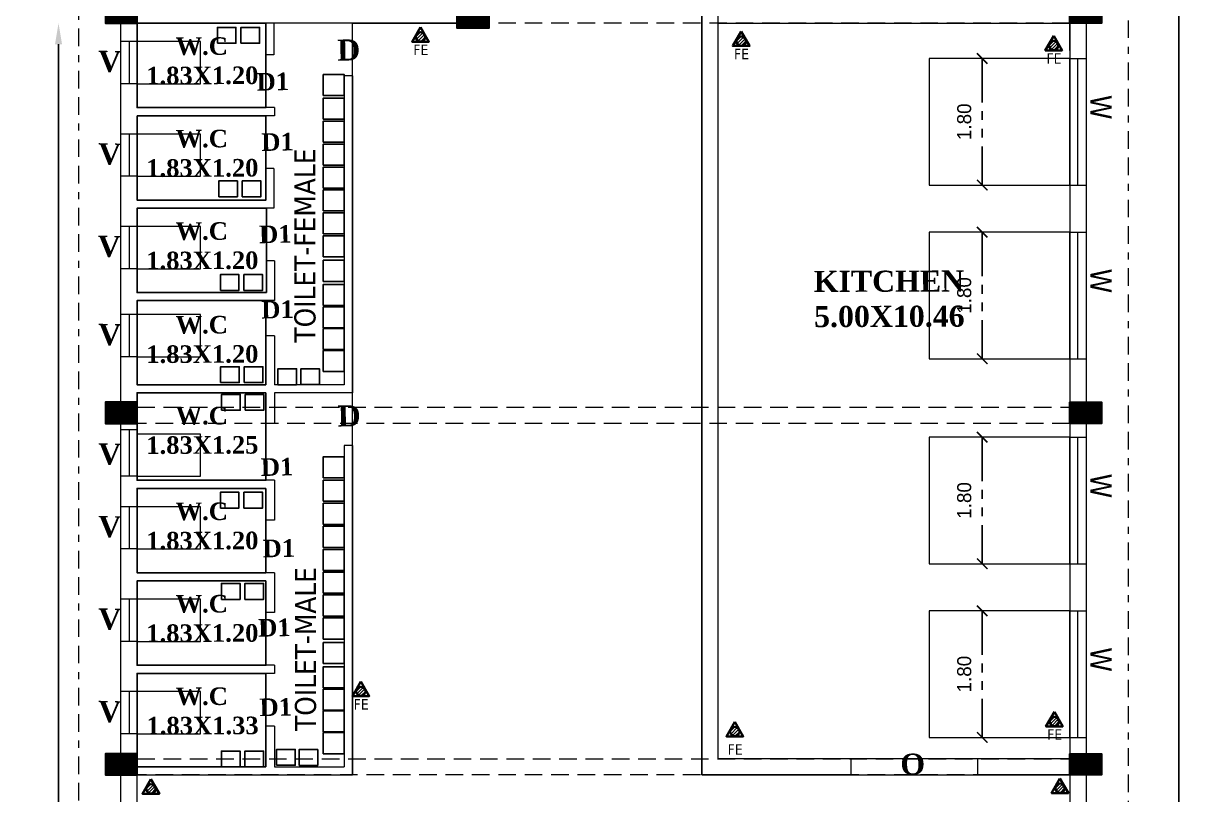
# Model space of a CAD drawing. Header units: metres. Extents: x -44 to 239, y -4 to 219.
# Drawn here: x 101.22 to 117.73, y 54.32 to 65.29 of the extents above; entities that cross this region are included whole.
import ezdxf

# ---------------------------------------------------------------- set-up
doc = ezdxf.new("R2010")
doc.units = ezdxf.units.M
doc.header["$MEASUREMENT"] = 0
for name, pattern in [('001- GROUND FLOOR PLAN$0$HIDDEN', [0.375, 0.25, -0.125]), ('BORDER2', [0.875, 0.25, -0.125, 0.25, -0.125, 0, -0.125]), ('HIDDEN2', [4.7625, 3.175, -1.5875]), ('PHANTOM2', [1.25, 0.625, -0.125, 0.125, -0.125, 0.125, -0.125])]:
    doc.linetypes.add(name, pattern=pattern)
for name, color, linetype in [('0 @ 1', 7, 'Continuous'), ('BLK_2_FLR_1_BLT_UP_AREA', 8, 'Continuous'), ('BLK_2_FLR_1_CARPET_AREA', 8, 'Continuous'), ('BLK_2_FLR_1_URINAL', 7, 'Continuous'), ('BLK_2_FLR_1_WASH', 55, 'Continuous'), ('BLK_2_FLR_1_WATER_CLOSET', 223, 'Continuous')]:
    doc.layers.add(name, color=color, linetype=linetype)
for name, color, linetype, lineweight in [('A-Column RCC', 6, 'Continuous', 30), ('A-Hatch Concrete-TC', 253, 'Continuous', 0), ('BLK_2_FLR_1_KITCHEN', 2, 'Continuous', 0), ('BLK_2_FLR_1_ROOM_1', 2, 'Continuous', 0), ('BLK_2_FLR_1_ROOM_1_LIGHT_VENTILATION_1', 232, 'Continuous', 0), ('FLOOR01', 7, 'Continuous', 30), ('TOILET_VENTILATION', 6, 'Continuous', 0)]:
    doc.layers.add(name, color=color, linetype=linetype, lineweight=lineweight)
doc.styles.add('CODE', font='tahoma.ttf')
doc.styles.add('MtXpl_Times_New_Roma', font='timesbd.ttf')
doc.styles.add('USA TEXT', font='GOTHIC.TTF')
doc.dimstyles.new('1-100-ED', dxfattribs={"dimtxt": 0.2, "dimasz": 0.15, "dimexe": 0.18, "dimexo": 0.0625, "dimgap": 0.15, "dimtad": 1, "dimzin": 0, "dimdsep": 46, "dimtxsty": 'USA TEXT', "dimblk": 'ARCHTICK', "dimcen": 0.1, "dimse1": 1, "dimse2": 1, "dimclrd": 256, "dimclrt": 256, "dimadec": 0, "dimazin": 0, "dimtfac": 1, "dimtofl": 0, "dimtmove": 0, "dimatfit": 3, "dimldrblk": 'ARCHTICK', "dimfxl": 0, "dimtolj": 1, "dimtzin": 0, "dimarcsym": 0})
doc.dimstyles.new('OUTER', dxfattribs={"dimscale": 0, "dimtxt": 0.35, "dimasz": 0.3, "dimexe": 0.18, "dimexo": 0.0625, "dimgap": 0.09, "dimtad": 1, "dimzin": 0, "dimdsep": 46, "dimtxsty": 'CODE', "dimcen": 0.09, "dimse1": 1, "dimse2": 1, "dimclrd": 256, "dimclrt": 1, "dimadec": 0, "dimazin": 0, "dimtfac": 1, "dimtofl": 0, "dimtmove": 2, "dimatfit": 3, "dimfxl": 0, "dimtolj": 1, "dimtzin": 0, "dimarcsym": 0})
pattern_1 = [(45, (36.75296, 48.901837), (-0.022097087, 0.022097087), [])]
pattern_2 = [(45, (41.205425, 39.226254), (-0.022097087, 0.022097087), [])]
pattern_3 = [(45, (36.662915, 39.082894), (-0.022097087, 0.022097087), [])]
pattern_4 = [(45, (41.196003, 48.838535), (-0.022097087, 0.022097087), [])]
pattern_5 = [(45, (32.194373, 48.961873), (-0.022097087, 0.022097087), [])]
pattern_6 = [(45, (31.345808, 39.655624), (-0.022097087, 0.022097087), [])]
pattern_7 = [(45, (28.36175, 38.2689), (-0.022097087, 0.022097087), [])]
pattern_8 = [(45, (41.285593, 38.278037), (-0.022097087, 0.022097087), [])]

# ---------------------------------------------------------------- blocks, each defined once
blk = doc.blocks.new('cq')
at = {"layer": 'A-Hatch Concrete-TC'}
h = blk.add_hatch(dxfattribs=at)
h.set_pattern_fill('ANSI31', scale=0.01, angle=90)
h.set_pattern_definition([(135, (0, 0), (-0.00088388347648, -0.00088388347648), [])])
h.paths.add_polyline_path([(8280.033, -864.633), (8280.033, -864.333), (8279.583, -864.333), (8279.583, -864.633)])
at = {"layer": 'A-Column RCC', "color": 7}
blk.add_lwpolyline([(8280.033, -864.633), (8280.033, -864.333), (8279.583, -864.333), (8279.583, -864.633)], close=True, dxfattribs=at)
blk = doc.blocks.new('*D1045')
at = {"lineweight": -2, "ltscale": 2}
blk.add_line((117.645, 69.481), (117.645, 19.264), dxfattribs=at)
at = {"ltscale": 2}
for points in [[(117.562, 69.481), (117.728, 69.481), (117.645, 69.981)], [(117.562, 19.264), (117.728, 19.264), (117.645, 18.764)]]:
    blk.add_solid(points, dxfattribs=at)
at = {"layer": 'Defpoints', "color": 0, "ltscale": 2}
for p in [(110.929, 69.981), (110.338, 18.764), (117.645, 18.764)]:
    blk.add_point(p, dxfattribs=at)
at = {"color": 1, "lineweight": 20, "ltscale": 2, "insert": (117.295, 44.373), "char_height": 0.5, "attachment_point": 5, "rotation": 90, "style": 'CODE'}
blk.add_mtext('\\A1;51.22', dxfattribs=at)
blk = doc.blocks.new('*D1052')
at = {"lineweight": -2}
blk.add_line((101.717, 34.444), (101.717, 64.991), dxfattribs=at)
for points in [[(101.667, 64.991), (101.767, 64.991), (101.717, 65.291)], [(101.667, 34.444), (101.767, 34.444), (101.717, 34.144)]]:
    blk.add_solid(points)
at = {"layer": 'Defpoints', "color": 0}
for p in [(101.717, 65.291), (102.827, 65.291), (102.835, 34.144)]:
    blk.add_point(p, dxfattribs=at)
at = {"color": 1, "lineweight": 20, "insert": (101.445, 49.718), "char_height": 0.35, "attachment_point": 5, "rotation": 90, "style": 'CODE'}
blk.add_mtext('\\A1;31.15', dxfattribs=at)
blk = doc.blocks.new('_ArchTick')
at = {"color": 0, "linetype": 'ByBlock', "const_width": 0.15}
blk.add_lwpolyline([(-0.5, -0.5), (0.5, 0.5)], dxfattribs=at)
blk = doc.blocks.new('*D680')
at = {"layer": 'BLK_2_FLR_1_ROOM_1_LIGHT_VENTILATION_1', "linetype": 'PHANTOM2', "lineweight": -2}
blk.add_line((114.849, 56.935), (114.849, 55.135), dxfattribs=at)
at = {"layer": 'Defpoints', "color": 0}
for p in [(114.096, 56.935), (114.096, 55.135), (114.849, 55.135)]:
    blk.add_point(p, dxfattribs=at)
at = {"layer": 'BLK_2_FLR_1_ROOM_1_LIGHT_VENTILATION_1', "lineweight": -2, "xscale": 0.15, "yscale": 0.15, "zscale": 0.15}
for p, rotation in [((114.849, 56.935), 90), ((114.849, 55.135), 270)]:
    blk.add_blockref('_ArchTick', p, dxfattribs=dict(at, rotation=rotation))
at = {"layer": 'BLK_2_FLR_1_ROOM_1_LIGHT_VENTILATION_1', "insert": (114.594, 56.035), "char_height": 0.2, "attachment_point": 5, "rotation": 90, "style": 'USA TEXT'}
blk.add_mtext('\\A1;1.80', dxfattribs=at)
blk = doc.blocks.new('*D681')
at = {"layer": 'BLK_2_FLR_1_ROOM_1_LIGHT_VENTILATION_1', "linetype": 'PHANTOM2', "lineweight": -2}
blk.add_line((114.849, 59.405), (114.849, 57.605), dxfattribs=at)
at = {"layer": 'Defpoints', "color": 0}
for p in [(114.096, 59.405), (114.096, 57.605), (114.849, 57.605)]:
    blk.add_point(p, dxfattribs=at)
at = {"layer": 'BLK_2_FLR_1_ROOM_1_LIGHT_VENTILATION_1', "lineweight": -2, "xscale": 0.15, "yscale": 0.15, "zscale": 0.15}
for p, rotation in [((114.849, 59.405), 90), ((114.849, 57.605), 270)]:
    blk.add_blockref('_ArchTick', p, dxfattribs=dict(at, rotation=rotation))
at = {"layer": 'BLK_2_FLR_1_ROOM_1_LIGHT_VENTILATION_1', "insert": (114.594, 58.505), "char_height": 0.2, "attachment_point": 5, "rotation": 90, "style": 'USA TEXT'}
blk.add_mtext('\\A1;1.80', dxfattribs=at)
blk = doc.blocks.new('*D682')
at = {"layer": 'BLK_2_FLR_1_ROOM_1_LIGHT_VENTILATION_1', "linetype": 'PHANTOM2', "lineweight": -2}
blk.add_line((114.849, 62.32), (114.849, 60.52), dxfattribs=at)
at = {"layer": 'Defpoints', "color": 0}
for p in [(114.096, 62.32), (114.096, 60.52), (114.849, 60.52)]:
    blk.add_point(p, dxfattribs=at)
at = {"layer": 'BLK_2_FLR_1_ROOM_1_LIGHT_VENTILATION_1', "lineweight": -2, "xscale": 0.15, "yscale": 0.15, "zscale": 0.15}
for p, rotation in [((114.849, 62.32), 90), ((114.849, 60.52), 270)]:
    blk.add_blockref('_ArchTick', p, dxfattribs=dict(at, rotation=rotation))
at = {"layer": 'BLK_2_FLR_1_ROOM_1_LIGHT_VENTILATION_1', "insert": (114.594, 61.42), "char_height": 0.2, "attachment_point": 5, "rotation": 90, "style": 'USA TEXT'}
blk.add_mtext('\\A1;1.80', dxfattribs=at)
blk = doc.blocks.new('*D683')
at = {"layer": 'BLK_2_FLR_1_ROOM_1_LIGHT_VENTILATION_1', "linetype": 'PHANTOM2', "lineweight": -2}
blk.add_line((114.849, 64.79), (114.849, 62.99), dxfattribs=at)
at = {"layer": 'Defpoints', "color": 0}
for p in [(114.096, 64.79), (114.096, 62.99), (114.849, 62.99)]:
    blk.add_point(p, dxfattribs=at)
at = {"layer": 'BLK_2_FLR_1_ROOM_1_LIGHT_VENTILATION_1', "lineweight": -2, "xscale": 0.15, "yscale": 0.15, "zscale": 0.15}
for p, rotation in [((114.849, 64.79), 90), ((114.849, 62.99), 270)]:
    blk.add_blockref('_ArchTick', p, dxfattribs=dict(at, rotation=rotation))
at = {"layer": 'BLK_2_FLR_1_ROOM_1_LIGHT_VENTILATION_1', "insert": (114.594, 63.89), "char_height": 0.2, "attachment_point": 5, "rotation": 90, "style": 'USA TEXT'}
blk.add_mtext('\\A1;1.80', dxfattribs=at)

msp = doc.modelspace()

# ---------------------------------------------------------------- hatches: boundary and pattern name
at = {"lineweight": 25}
h = msp.add_hatch(dxfattribs=at)
h.set_pattern_fill('ANSI31', color=256, scale=0.25)
h.set_pattern_definition(pattern_5)
h.paths.add_polyline_path([(106.79769, 65.09713, 1), (106.92883, 65.09713, 1)])
h = msp.add_hatch(dxfattribs=at)
h.set_pattern_fill('ANSI31', color=256, scale=0.25)
h.set_pattern_definition(pattern_5)
h.paths.add_polyline_path([(106.79769, 65.09713, 1), (106.92883, 65.09713, 1)])
h = msp.add_hatch(dxfattribs=at)
h.set_pattern_fill('ANSI31', color=256, scale=0.25)
h.set_pattern_definition(pattern_1)
h.paths.add_polyline_path([(111.35628, 65.03709, 1), (111.48742, 65.03709, 1)])
h = msp.add_hatch(dxfattribs=at)
h.set_pattern_fill('ANSI31', color=256, scale=0.25)
h.set_pattern_definition(pattern_1)
h.paths.add_polyline_path([(111.35628, 65.03709, 1), (111.48742, 65.03709, 1)])
h = msp.add_hatch(dxfattribs=at)
h.set_pattern_fill('ANSI31', color=256, scale=0.25)
h.set_pattern_definition(pattern_4)
h.paths.add_polyline_path([(115.79932, 64.97379, 1), (115.93046, 64.97379, 1)])
h = msp.add_hatch(dxfattribs=at)
h.set_pattern_fill('ANSI31', color=256, scale=0.25)
h.set_pattern_definition(pattern_4)
h.paths.add_polyline_path([(115.79932, 64.97379, 1), (115.93046, 64.97379, 1)])
h = msp.add_hatch(dxfattribs=at)
h.set_pattern_fill('ANSI31', color=256, scale=0.25)
h.set_pattern_definition(pattern_6)
h.paths.add_polyline_path([(105.94913, 55.79088, 1), (106.08027, 55.79088, 1)])
h = msp.add_hatch(dxfattribs=at)
h.set_pattern_fill('ANSI31', color=256, scale=0.25)
h.set_pattern_definition(pattern_6)
h.paths.add_polyline_path([(105.94913, 55.79088, 1), (106.08027, 55.79088, 1)])
h = msp.add_hatch(dxfattribs=at)
h.set_pattern_fill('ANSI31', color=256, scale=0.25)
h.set_pattern_definition(pattern_2)
h.paths.add_polyline_path([(115.80874, 55.36151, 1), (115.93988, 55.36151, 1)])
h = msp.add_hatch(dxfattribs=at)
h.set_pattern_fill('ANSI31', color=256, scale=0.25)
h.set_pattern_definition(pattern_2)
h.paths.add_polyline_path([(115.80874, 55.36151, 1), (115.93988, 55.36151, 1)])
h = msp.add_hatch(dxfattribs=at)
h.set_pattern_fill('ANSI31', color=256, scale=0.25)
h.set_pattern_definition(pattern_3)
h.paths.add_polyline_path([(111.26623, 55.21815, 1), (111.39737, 55.21815, 1)])
h = msp.add_hatch(dxfattribs=at)
h.set_pattern_fill('ANSI31', color=256, scale=0.25)
h.set_pattern_definition(pattern_3)
h.paths.add_polyline_path([(111.26623, 55.21815, 1), (111.39737, 55.21815, 1)])
h = msp.add_hatch(dxfattribs=at)
h.set_pattern_fill('ANSI31', color=256, scale=0.25)
h.set_pattern_definition(pattern_7)
h.paths.add_polyline_path([(102.96507, 54.40416, 1), (103.09621, 54.40416, 1)])
h = msp.add_hatch(dxfattribs=at)
h.set_pattern_fill('ANSI31', color=256, scale=0.25)
h.set_pattern_definition(pattern_7)
h.paths.add_polyline_path([(102.96507, 54.40416, 1), (103.09621, 54.40416, 1)])
h = msp.add_hatch(dxfattribs=at)
h.set_pattern_fill('ANSI31', color=256, scale=0.25)
h.set_pattern_definition(pattern_8)
h.paths.add_polyline_path([(115.88891, 54.41329, 1), (116.02005, 54.41329, 1)])
h = msp.add_hatch(dxfattribs=at)
h.set_pattern_fill('ANSI31', color=256, scale=0.25)
h.set_pattern_definition(pattern_8)
h.paths.add_polyline_path([(115.88891, 54.41329, 1), (116.02005, 54.41329, 1)])

# ---------------------------------------------------------------- linework, layer by layer
at = {"color": 7, "lineweight": 20}
for p, q in [((116.09482, 64.90107), (116.09482, 67.52107)), ((110.86482, 54.60107), (110.86482, 65.52107)), ((111.09482, 54.83107), (111.09482, 65.52107)), ((104.66482, 65.29107), (104.66482, 64.84107)), ((104.77982, 65.29107), (104.77982, 64.84107)), ((102.83482, 65.03072), (102.60482, 65.03072)), ((102.71982, 65.03072), (102.71982, 64.43072)), ((116.09482, 64.78952), (116.32482, 64.78952)), ((102.83482, 64.43072), (102.60482, 64.43072)), ((105.77982, 64.54107), (105.77982, 60.15107)), ((105.89482, 64.54107), (105.89482, 60.03607)), ((104.78716, 64.09107), (104.78716, 63.97607)), ((102.83482, 63.71572), (102.60482, 63.71572)), ((102.71982, 63.71572), (102.71982, 63.11572)), ((102.83482, 63.11572), (102.60482, 63.11572)), ((104.66482, 63.22607), (104.66482, 62.77607)), ((104.77982, 63.22607), (104.77982, 62.66107)), ((116.09482, 62.98952), (116.32482, 62.98952)), ((102.83482, 62.40072), (102.60482, 62.40072)), ((102.71982, 62.40072), (102.71982, 61.80072)), ((116.09482, 62.31962), (116.32482, 62.31962)), ((102.83482, 61.80072), (102.60482, 61.80072)), ((104.67216, 61.91107), (104.67216, 61.46107)), ((104.78716, 61.91107), (104.78716, 61.34607)), ((102.83482, 61.14744), (102.60482, 61.14744)), ((102.71982, 61.14744), (102.71982, 60.54744)), ((104.66482, 60.84607), (104.66482, 60.15107)), ((104.78716, 60.84607), (104.78716, 60.15107)), ((102.83482, 60.54744), (102.60482, 60.54744)), ((116.09482, 60.51962), (116.32482, 60.51962)), ((104.66482, 60.15107), (102.83482, 60.15107)), ((105.77982, 60.15107), (104.78716, 60.15107)), ((104.66482, 60.03607), (102.83482, 60.03607)), ((104.66482, 60.03607), (104.66482, 59.60107)), ((104.78716, 60.03607), (104.78716, 59.60107)), ((105.89482, 60.03607), (104.78716, 60.03607)), ((102.83482, 59.50824), (102.60482, 59.50824)), ((102.71982, 59.50824), (102.71982, 58.84824)), ((105.77982, 59.28607), (105.77982, 54.71607)), ((105.89482, 59.28607), (105.77982, 59.28607)), ((105.89482, 59.28607), (105.89482, 54.60107)), ((116.09482, 59.40482), (116.32482, 59.40482)), ((102.83482, 58.84824), (102.60482, 58.84824)), ((104.78716, 58.79107), (104.78716, 58.22607)), ((104.66482, 58.67607), (104.66482, 58.22607)), ((102.83482, 58.41572), (102.60482, 58.41572)), ((102.71982, 58.41572), (102.71982, 57.81572)), ((102.83482, 57.81572), (102.60482, 57.81572)), ((104.78716, 57.47607), (104.78716, 56.91107)), ((116.09482, 57.60482), (116.32482, 57.60482)), ((104.66482, 57.36107), (104.66482, 56.91107)), ((102.83482, 57.10072), (102.60482, 57.10072)), ((102.71982, 57.10072), (102.71982, 56.50072)), ((116.09482, 56.93492), (116.32482, 56.93492)), ((102.83482, 56.50072), (102.60482, 56.50072)), ((104.78716, 56.16107), (104.78716, 56.04607)), ((102.83482, 55.78572), (102.60482, 55.78572)), ((102.71982, 55.78572), (102.71982, 55.18572)), ((102.83482, 55.18572), (102.60482, 55.18572)), ((104.66482, 55.29607), (104.66482, 54.71607)), ((104.78716, 55.29607), (104.78716, 54.71607)), ((116.09482, 55.13492), (116.32482, 55.13492)), ((112.98102, 54.83107), (111.09482, 54.83107)), ((112.98102, 54.83107), (112.98102, 54.60107)), ((116.09482, 54.83107), (114.78102, 54.83107)), ((114.78102, 54.83107), (114.78102, 54.60107)), ((102.83482, 54.71607), (104.66482, 54.71607)), ((104.78716, 54.71607), (105.77982, 54.71607)), ((102.83482, 54.60107), (105.89482, 54.60107)), ((112.98102, 54.60107), (110.86482, 54.60107)), ((116.09482, 54.60107), (114.78102, 54.60107))]:
    msp.add_line(p, q, dxfattribs=at)
at = {"color": 7, "linetype": '001- GROUND FLOOR PLAN$0$HIDDEN', "lineweight": 20}
for p, q in [((116.09482, 65.29107), (102.83482, 65.29107)), ((102.83482, 59.83107), (116.09482, 59.83107)), ((116.09482, 59.60107), (102.83482, 59.60107)), ((102.83482, 54.83107), (116.09482, 54.83107)), ((116.09482, 54.60107), (102.83482, 54.60107))]:
    msp.add_line(p, q, dxfattribs=at)
at = {"color": 7, "linetype": 'HIDDEN2', "lineweight": 20}
for p, q in [((116.20982, 62.98952), (116.20982, 64.78952)), ((116.20982, 60.51962), (116.20982, 62.31962)), ((116.20982, 57.60482), (116.20982, 59.40482)), ((116.20982, 55.13492), (116.20982, 56.93492))]:
    msp.add_line(p, q, dxfattribs=at)
at = {"linetype": 'BORDER2', "lineweight": 20}
msp.add_lwpolyline([(102.00482, 18.16407), (102.00482, 70.58107), (116.92482, 70.58107), (116.92482, 18.16407)], close=True, dxfattribs=at)
at = {"color": 7, "lineweight": 20}
for points in [[(116.09482, 67.52107), (116.09482, 21.22407)], [(107.83482, 65.29107), (102.82748, 65.29107)], [(104.77982, 64.84107), (104.66482, 64.84107)], [(105.89482, 64.54107), (105.77982, 64.54107)], [(104.78716, 64.09107), (102.83482, 64.09107)], [(104.78716, 63.97607), (102.83482, 63.97607)], [(104.77982, 63.22607), (104.66482, 63.22607)], [(104.66482, 62.77607), (102.83482, 62.77607)], [(104.77982, 62.66107), (102.83482, 62.66107)], [(104.78716, 61.91107), (104.67216, 61.91107)], [(104.67216, 61.46107), (102.83482, 61.46107)], [(104.78716, 61.34607), (102.83482, 61.34607)], [(104.78716, 60.84607), (104.66482, 60.84607)], [(104.78716, 59.60107), (104.66482, 59.60107)], [(104.78716, 58.79107), (102.83482, 58.79107)], [(104.66482, 58.67607), (102.83482, 58.67607)], [(104.78716, 58.22607), (104.66482, 58.22607)], [(104.78716, 57.47607), (102.83482, 57.47607)], [(104.66482, 57.36107), (102.83482, 57.36107)], [(104.78716, 56.91107), (104.66482, 56.91107)], [(104.78716, 56.16107), (102.83482, 56.16107)], [(104.78716, 56.04607), (102.83482, 56.04607)], [(104.78716, 55.29607), (104.66482, 55.29607)]]:
    msp.add_lwpolyline(points, dxfattribs=at)
at = {"lineweight": 35}
for points in [[(106.86326, 65.23555), (106.74339, 65.02792), (106.98313, 65.02792)], [(106.86326, 65.23555), (106.74339, 65.02792), (106.98313, 65.02792)], [(111.42185, 65.17551), (111.30198, 64.96788), (111.54172, 64.96788)], [(111.42185, 65.17551), (111.30198, 64.96788), (111.54172, 64.96788)], [(115.86489, 65.11221), (115.74502, 64.90458), (115.98476, 64.90458)], [(115.86489, 65.11221), (115.74502, 64.90458), (115.98476, 64.90458)], [(106.0147, 55.9293), (105.89482, 55.72167), (106.13457, 55.72167)], [(106.0147, 55.9293), (105.89482, 55.72167), (106.13457, 55.72167)], [(115.87431, 55.49993), (115.75444, 55.2923), (115.99419, 55.2923)], [(115.87431, 55.49993), (115.75444, 55.2923), (115.99419, 55.2923)], [(111.3318, 55.35657), (111.21193, 55.14894), (111.45168, 55.14894)], [(111.3318, 55.35657), (111.21193, 55.14894), (111.45168, 55.14894)], [(103.03064, 54.54258), (102.91077, 54.33495), (103.15051, 54.33495)], [(103.03064, 54.54258), (102.91077, 54.33495), (103.15051, 54.33495)], [(115.95448, 54.55171), (115.83461, 54.34408), (116.07435, 54.34408)], [(115.95448, 54.55171), (115.83461, 54.34408), (116.07435, 54.34408)]]:
    msp.add_lwpolyline(points, close=True, dxfattribs=at)
for centre in [(106.86326, 65.09713), (106.86326, 65.09713), (111.42185, 65.03709), (111.42185, 65.03709), (115.86489, 64.97379), (115.86489, 64.97379), (106.0147, 55.79088), (106.0147, 55.79088), (115.87431, 55.36151), (115.87431, 55.36151), (111.3318, 55.21815), (111.3318, 55.21815), (103.03064, 54.40416), (103.03064, 54.40416), (115.95448, 54.41329), (115.95448, 54.41329)]:
    msp.add_circle(centre, 0.06557, dxfattribs=at)
at = {"layer": 'BLK_2_FLR_1_BLT_UP_AREA', "color": 8, "lineweight": 20}
msp.add_lwpolyline([(102.60482, 18.76407), (102.60482, 69.98107), (116.32482, 69.98107), (116.32482, 18.76407)], close=True, dxfattribs=at)
at = {"layer": 'BLK_2_FLR_1_CARPET_AREA', "color": 8, "lineweight": 20}
msp.add_lwpolyline([(113.86482, 69.75107), (113.86482, 65.52107), (110.86482, 65.52107), (110.86482, 54.60107), (116.09482, 54.60107), (116.09482, 23.45407), (113.86482, 23.45407), (113.86482, 18.99407), (107.83482, 18.99407), (107.83482, 23.45407), (102.83482, 23.45407), (102.83482, 54.60107), (105.89482, 54.60107), (105.89482, 65.29107), (107.83482, 65.29107), (107.83482, 69.75107), (109.04632, 69.75107)], close=True, dxfattribs=at)
at = {"layer": 'BLK_2_FLR_1_KITCHEN'}
msp.add_lwpolyline([(111.09482, 65.29107), (116.09482, 65.29107), (116.09482, 54.83107), (111.09482, 54.83107)], close=True, dxfattribs=at)
at = {"layer": 'BLK_2_FLR_1_ROOM_1'}
msp.add_lwpolyline([(113.86482, 69.75107), (113.86482, 65.52107), (110.86482, 65.52107), (110.86482, 54.60107), (116.09482, 54.60107), (116.09482, 23.45407), (113.86482, 23.45407), (113.86482, 18.99407), (107.83482, 18.99407), (107.83482, 23.45407), (102.83482, 23.45407), (102.83482, 54.60107), (105.89482, 54.60107), (105.89482, 65.29107), (107.83482, 65.29107), (107.83482, 69.75107), (109.04632, 69.75107)], close=True, dxfattribs=at)
at = {"layer": 'BLK_2_FLR_1_ROOM_1_LIGHT_VENTILATION_1', "color": 2}
for points in [[(114.09482, 62.98952), (116.09482, 62.98952), (116.09482, 64.78952), (114.09482, 64.78952)], [(114.09482, 60.51962), (116.09482, 60.51962), (116.09482, 62.31962), (114.09482, 62.31962)], [(114.09482, 57.60482), (116.09482, 57.60482), (116.09482, 59.40482), (114.09482, 59.40482)], [(114.09482, 55.13492), (116.09482, 55.13492), (116.09482, 56.93492), (114.09482, 56.93492)]]:
    msp.add_lwpolyline(points, close=True, dxfattribs=at)
at = {"layer": 'BLK_2_FLR_1_URINAL', "color": 235, "ltscale": 0.5}
for points in [[(105.47982, 64.26127), (105.77982, 64.26127), (105.77982, 64.56127), (105.47982, 64.56127)], [(105.47982, 63.92769), (105.77982, 63.92769), (105.77982, 64.22769), (105.47982, 64.22769)], [(105.47982, 63.59896), (105.77982, 63.59896), (105.77982, 63.89896), (105.47982, 63.89896)], [(105.47982, 63.27183), (105.77982, 63.27183), (105.77982, 63.57183), (105.47982, 63.57183)], [(105.47982, 62.94458), (105.77982, 62.94458), (105.77982, 63.24458), (105.47982, 63.24458)], [(105.47982, 62.62163), (105.77982, 62.62163), (105.77982, 62.92163), (105.47982, 62.92163)], [(105.47982, 62.2953), (105.77982, 62.2953), (105.77982, 62.5953), (105.47982, 62.5953)], [(105.47982, 61.96821), (105.77982, 61.96821), (105.77982, 62.26821), (105.47982, 62.26821)], [(105.47982, 61.61942), (105.77982, 61.61942), (105.77982, 61.91942), (105.47982, 61.91942)], [(105.47982, 61.2759), (105.77982, 61.2759), (105.77982, 61.5759), (105.47982, 61.5759)], [(105.47982, 60.95792), (105.77982, 60.95792), (105.77982, 61.25792), (105.47982, 61.25792)], [(105.47982, 60.64895), (105.77982, 60.64895), (105.77982, 60.94895), (105.47982, 60.94895)], [(105.47982, 60.3378), (105.77982, 60.3378), (105.77982, 60.6378), (105.47982, 60.6378)], [(105.47982, 58.82627), (105.77982, 58.82627), (105.77982, 59.12627), (105.47982, 59.12627)], [(105.47982, 58.49269), (105.77982, 58.49269), (105.77982, 58.79269), (105.47982, 58.79269)], [(105.47982, 58.16396), (105.77982, 58.16396), (105.77982, 58.46396), (105.47982, 58.46396)], [(105.47982, 57.83683), (105.77982, 57.83683), (105.77982, 58.13683), (105.47982, 58.13683)], [(105.47982, 57.50958), (105.77982, 57.50958), (105.77982, 57.80958), (105.47982, 57.80958)], [(105.47982, 57.18663), (105.77982, 57.18663), (105.77982, 57.48663), (105.47982, 57.48663)], [(105.47982, 56.8603), (105.77982, 56.8603), (105.77982, 57.1603), (105.47982, 57.1603)], [(105.47982, 56.53321), (105.77982, 56.53321), (105.77982, 56.83321), (105.47982, 56.83321)], [(105.47982, 56.18442), (105.77982, 56.18442), (105.77982, 56.48442), (105.47982, 56.48442)], [(105.47982, 55.8409), (105.77982, 55.8409), (105.77982, 56.1409), (105.47982, 56.1409)], [(105.47982, 55.52292), (105.77982, 55.52292), (105.77982, 55.82292), (105.47982, 55.82292)], [(105.47982, 55.21395), (105.77982, 55.21395), (105.77982, 55.51395), (105.47982, 55.51395)], [(105.47982, 54.9028), (105.77982, 54.9028), (105.77982, 55.2028), (105.47982, 55.2028)]]:
    msp.add_lwpolyline(points, close=True, dxfattribs=at)
at = {"layer": 'BLK_2_FLR_1_WASH', "color": 55, "ltscale": 0.5}
for points in [[(103.97483, 65.00647), (104.23993, 65.00647), (104.23993, 65.23186), (103.97483, 65.23186)], [(103.99427, 62.82272), (104.25937, 62.82272), (104.25937, 63.0481), (103.99427, 63.0481)], [(104.01746, 61.49165), (104.28256, 61.49165), (104.28256, 61.71704), (104.01746, 61.71704)], [(104.02167, 60.1804), (104.28676, 60.1804), (104.28676, 60.40579), (104.02167, 60.40579)], [(104.83657, 60.15107), (105.10167, 60.15107), (105.10167, 60.37646), (104.83657, 60.37646)], [(104.03495, 59.78643), (104.30005, 59.78643), (104.30005, 60.01182), (104.03495, 60.01182)], [(104.01754, 58.39661), (104.28264, 58.39661), (104.28264, 58.622), (104.01754, 58.622)], [(104.0321, 57.09855), (104.2972, 57.09855), (104.2972, 57.32394), (104.0321, 57.32394)], [(104.0321, 54.71607), (104.2972, 54.71607), (104.2972, 54.94146), (104.0321, 54.94146)], [(104.81713, 54.73993), (105.08223, 54.73993), (105.08223, 54.96532), (104.81713, 54.96532)]]:
    msp.add_lwpolyline(points, close=True, dxfattribs=at)
at = {"layer": 'BLK_2_FLR_1_WASH', "color": 60, "ltscale": 0.5}
for points in [[(104.31048, 65.00647), (104.57558, 65.00647), (104.57558, 65.23186), (104.31048, 65.23186)], [(104.32992, 62.82272), (104.59501, 62.82272), (104.59501, 63.0481), (104.32992, 63.0481)], [(104.35311, 61.49165), (104.6182, 61.49165), (104.6182, 61.71704), (104.35311, 61.71704)], [(104.35731, 60.1804), (104.62241, 60.1804), (104.62241, 60.40579), (104.35731, 60.40579)], [(105.1621, 60.1529), (105.42719, 60.1529), (105.42719, 60.37829), (105.1621, 60.37829)], [(104.37059, 59.78643), (104.63569, 59.78643), (104.63569, 60.01182), (104.37059, 60.01182)], [(104.35318, 58.39661), (104.61828, 58.39661), (104.61828, 58.622), (104.35318, 58.622)], [(104.36774, 57.09855), (104.63284, 57.09855), (104.63284, 57.32394), (104.36774, 57.32394)], [(104.36774, 54.71607), (104.63284, 54.71607), (104.63284, 54.94146), (104.36774, 54.94146)], [(105.13621, 54.73754), (105.40131, 54.73754), (105.40131, 54.96293), (105.13621, 54.96293)]]:
    msp.add_lwpolyline(points, close=True, dxfattribs=at)
at = {"layer": 'BLK_2_FLR_1_WATER_CLOSET', "color": 2, "ltscale": 400}
for points in [[(104.66482, 65.29107), (102.83482, 65.29107), (102.83482, 64.09107), (104.66482, 64.09107)], [(102.83482, 63.97607), (104.66482, 63.97607), (104.66482, 62.77607), (102.83482, 62.77607)], [(104.67216, 61.46107), (102.83482, 61.46107), (102.83482, 62.66107), (104.67216, 62.66107)], [(104.66482, 60.15107), (102.83482, 60.15107), (102.83482, 61.34607), (104.66482, 61.34607)]]:
    msp.add_lwpolyline(points, close=True, dxfattribs=at)
at = {"layer": 'BLK_2_FLR_1_WATER_CLOSET', "color": 233, "ltscale": 400}
for points in [[(104.66482, 65.29107), (102.83482, 65.29107), (102.83482, 64.09107), (104.66482, 64.09107)], [(102.83482, 63.97607), (104.66482, 63.97607), (104.66482, 62.77607), (102.83482, 62.77607)], [(104.67216, 61.46107), (102.83482, 61.46107), (102.83482, 62.66107), (104.67216, 62.66107)], [(104.66482, 60.15107), (102.83482, 60.15107), (102.83482, 61.34607), (104.66482, 61.34607)], [(104.66482, 60.03607), (102.83482, 60.03607), (102.83482, 58.79107), (104.66482, 58.79107)], [(104.66482, 58.67607), (102.83482, 58.67607), (102.83482, 57.47607), (104.66482, 57.47607)], [(104.66482, 57.36107), (102.83482, 57.36107), (102.83482, 56.16107), (104.66482, 56.16107)], [(104.66482, 54.71607), (102.83482, 54.71607), (102.83482, 56.04607), (104.66482, 56.04607)]]:
    msp.add_lwpolyline(points, close=True, dxfattribs=at)
at = {"layer": 'BLK_2_FLR_1_WATER_CLOSET', "color": 1, "ltscale": 400}
for points in [[(104.66482, 60.03607), (102.83482, 60.03607), (102.83482, 58.79107), (104.66482, 58.79107)], [(104.66482, 58.67607), (102.83482, 58.67607), (102.83482, 57.47607), (104.66482, 57.47607)], [(104.66482, 57.36107), (102.83482, 57.36107), (102.83482, 56.16107), (104.66482, 56.16107)], [(104.66482, 54.71607), (102.83482, 54.71607), (102.83482, 56.04607), (104.66482, 56.04607)]]:
    msp.add_lwpolyline(points, close=True, dxfattribs=at)
at = {"layer": 'TOILET_VENTILATION'}
for points in [[(102.83482, 65.03072), (102.83482, 64.43072), (103.73482, 64.43072), (103.73482, 65.03072)], [(102.83482, 63.71572), (102.83482, 63.11572), (103.73482, 63.11572), (103.73482, 63.71572)], [(102.83482, 62.40072), (102.83482, 61.80072), (103.73482, 61.80072), (103.73482, 62.40072)], [(102.83482, 61.14744), (102.83482, 60.54744), (103.73482, 60.54744), (103.73482, 61.14744)], [(102.83482, 59.44824), (102.83482, 58.84824), (103.73482, 58.84824), (103.73482, 59.44824)], [(102.83482, 58.41572), (102.83482, 57.81572), (103.73482, 57.81572), (103.73482, 58.41572)], [(102.83482, 57.10072), (102.83482, 56.50072), (103.73482, 56.50072), (103.73482, 57.10072)], [(102.83482, 55.78572), (102.83482, 55.18572), (103.73482, 55.18572), (103.73482, 55.78572)]]:
    msp.add_lwpolyline(points, close=True, dxfattribs=at)

# ---------------------------------------------------------------- block references
at = {"color": 7, "lineweight": 20}
for p in [(-8177.1985, 929.9236), (-8177.1985, 924.2336), (-8177.1985, 919.2336)]:
    msp.add_blockref('cq', p, dxfattribs=at)
at = {"color": 7, "lineweight": 20, "xscale": -1}
for p in [(8396.12815, 929.9236), (8396.12815, 924.2336), (8396.12815, 919.2336)]:
    msp.add_blockref('cq', p, dxfattribs=at)
at = {"color": 7, "lineweight": 20, "xscale": -1, "rotation": 180}
msp.add_blockref('cq', (-8172.1985, -799.11145), dxfattribs=at)

# ---------------------------------------------------------------- texts
at = {"color": 7, "lineweight": 20, "style": 'MtXpl_Times_New_Roma'}
for s, height, rotation, p in [('D', 0.3, 1.128911, (105.68166, 64.75802)), ('V', 0.3, 358.871089, (102.2776, 64.60094)), ('D1', 0.25, 1.128911, (104.53539, 64.33175)), ('V', 0.3, 358.871089, (102.2776, 63.28594)), ('D1', 0.25, 1.128911, (104.60228, 63.47413)), ('D1', 0.25, 1.128911, (104.57087, 62.16209)), ('V', 0.3, 358.871089, (102.27026, 61.97094)), ('D1', 0.25, 1.128911, (104.60218, 61.09139)), ('V', 0.3, 358.871089, (102.2776, 60.71766)), ('D', 0.3, 1.128911, (105.6889, 59.55542)), ('V', 0.3, 358.871089, (102.2776, 59.01846)), ('D1', 0.25, 1.128911, (104.59592, 58.85289)), ('V', 0.3, 358.871089, (102.2776, 57.98594)), ('D1', 0.25, 1.128911, (104.62105, 57.69515)), ('V', 0.3, 358.871089, (102.2776, 56.67094)), ('D1', 0.25, 1.128911, (104.55815, 56.5672)), ('V', 0.3, 358.871089, (102.2776, 55.35594)), ('D1', 0.25, 1.128911, (104.577, 55.43722)), ('O', 0.3, 1.128911, (113.68788, 54.60107))]:
    msp.add_text(s, height=height, rotation=rotation, dxfattribs=at).set_placement(p)
at = {"lineweight": 35, "style": 'CODE'}
for p in [(106.76111, 64.83752), (106.76111, 64.83752), (111.3197, 64.77749), (111.3197, 64.77749), (115.76274, 64.71419), (115.76274, 64.71419), (105.91254, 55.53128), (105.91254, 55.53128), (115.77216, 55.1019), (115.77216, 55.1019), (111.22965, 54.88854), (111.22965, 54.88854)]:
    msp.add_text('FE', height=0.15, dxfattribs=at).set_placement(p)
at = {"color": 7, "lineweight": 20, "attachment_point": 7, "rotation": 0.182444, "style": 'MtXpl_Times_New_Roma'}
for s, insert, char_height, width in [('{\\W9.62229;  }W.C\\P{\\W7.41135;  }1.83X1.20', (101.56552, 64.41136), 0.25, 4.2657949), ('{\\W9.62229;  }W.C\\P{\\W7.41135;  }1.83X1.20', (101.56552, 63.09636), 0.25, 4.2657949), ('{\\W9.62229;  }W.C\\P{\\W7.41135;  }1.83X1.20', (101.56552, 61.78136), 0.25, 4.2657949), ('{\\W8.85623;  }KITCHEN\\P{\\W8.87527;  }5.00X10.46', (110.44833, 60.95639), 0.3, 6.0079231), ('{\\W9.62229;  }W.C\\P{\\W7.41135;  }1.83X1.20', (101.56552, 60.44936), 0.25, 4.2657949), ('{\\W9.62229;  }W.C\\P{\\W7.41232;  }1.83X1.25', (101.56552, 59.15636), 0.25, 4.2657949), ('{\\W9.62229;  }W.C\\P{\\W7.41135;  }1.83X1.20', (101.56552, 57.79636), 0.25, 4.2657949), ('{\\W9.62229;  }W.C\\P{\\W7.41135;  }1.83X1.20', (101.56552, 56.48136), 0.25, 4.2657949), ('{\\W9.62229;  }W.C\\P{\\W7.43234;  }1.83X1.33', (101.56552, 55.16636), 0.25, 4.2657949)]:
    msp.add_mtext(s, dxfattribs=dict(at, insert=insert, char_height=char_height, width=width))
at = {"layer": 'FLOOR01', "color": 7, "lineweight": 20, "style": 'CODE'}
for s, rotation, p in [('W', 270, (116.38754, 64.27214)), ('TOILET-FEMALE', 90, (105.37017, 60.7497)), ('W', 270, (116.38754, 61.80224)), ('W', 270, (116.38754, 58.88744)), ('TOILET-MALE', 90, (105.37757, 55.2259)), ('W', 270, (116.38754, 56.41754))]:
    msp.add_text(s, height=0.3, rotation=rotation, dxfattribs=at).set_placement(p)

# ---------------------------------------------------------------- dimensions: what is measured, and where the dimension line sits
at = {"layer": '0 @ 1', "color": 7, "lineweight": 20, "ltscale": 2}
dim = msp.add_linear_dim(base=(117.64516, 18.76407), p1=(110.92859, 69.98107), p2=(110.3378, 18.76407), angle=90, dimstyle='OUTER', override={"dimscale": 1, "dimtxt": 0.5, "dimasz": 0.5, "dimtad": 3, "dimtix": 0, "dimtofl": 0, "dimtmove": 2, "dimatfit": 3}, dxfattribs=at)
dim.commit()
dim.dimension.update_dxf_attribs({"geometry": '*D1045', "text_midpoint": (117.29475, 44.37257)})
at = {"layer": '0 @ 1', "color": 7, "lineweight": 20}
dim = msp.add_linear_dim(base=(101.71724, 65.29107), p1=(102.83482, 34.14407), p2=(102.82748, 65.29107), angle=90, dimstyle='OUTER', override={"dimscale": 1, "dimtix": 0, "dimtofl": 0, "dimtmove": 2, "dimatfit": 3}, dxfattribs=at)
dim.commit()
dim.dimension.update_dxf_attribs({"geometry": '*D1052', "text_midpoint": (101.44496, 49.71757)})
at = {"layer": 'BLK_2_FLR_1_ROOM_1_LIGHT_VENTILATION_1', "color": 232}
for base, p1, p2, picture, middle in [((114.84949, 62.98952), (114.09602, 64.78952), (114.09602, 62.98952), '*D683', (114.59446, 63.88952)), ((114.84949, 60.51962), (114.09602, 62.31962), (114.09602, 60.51962), '*D682', (114.59446, 61.41962)), ((114.84949, 57.60482), (114.09602, 59.40482), (114.09602, 57.60482), '*D681', (114.59446, 58.50482)), ((114.84949, 55.13492), (114.09602, 56.93492), (114.09602, 55.13492), '*D680', (114.59446, 56.03492))]:
    dim = msp.add_linear_dim(base=base, p1=p1, p2=p2, angle=90, dimstyle='1-100-ED', override={"dimfxl": 75, "dimarcsym": 2}, dxfattribs=at)
    dim.commit()
    dim.dimension.update_dxf_attribs({"geometry": picture, "text_midpoint": middle})

doc.saveas('drawing.dxf')
